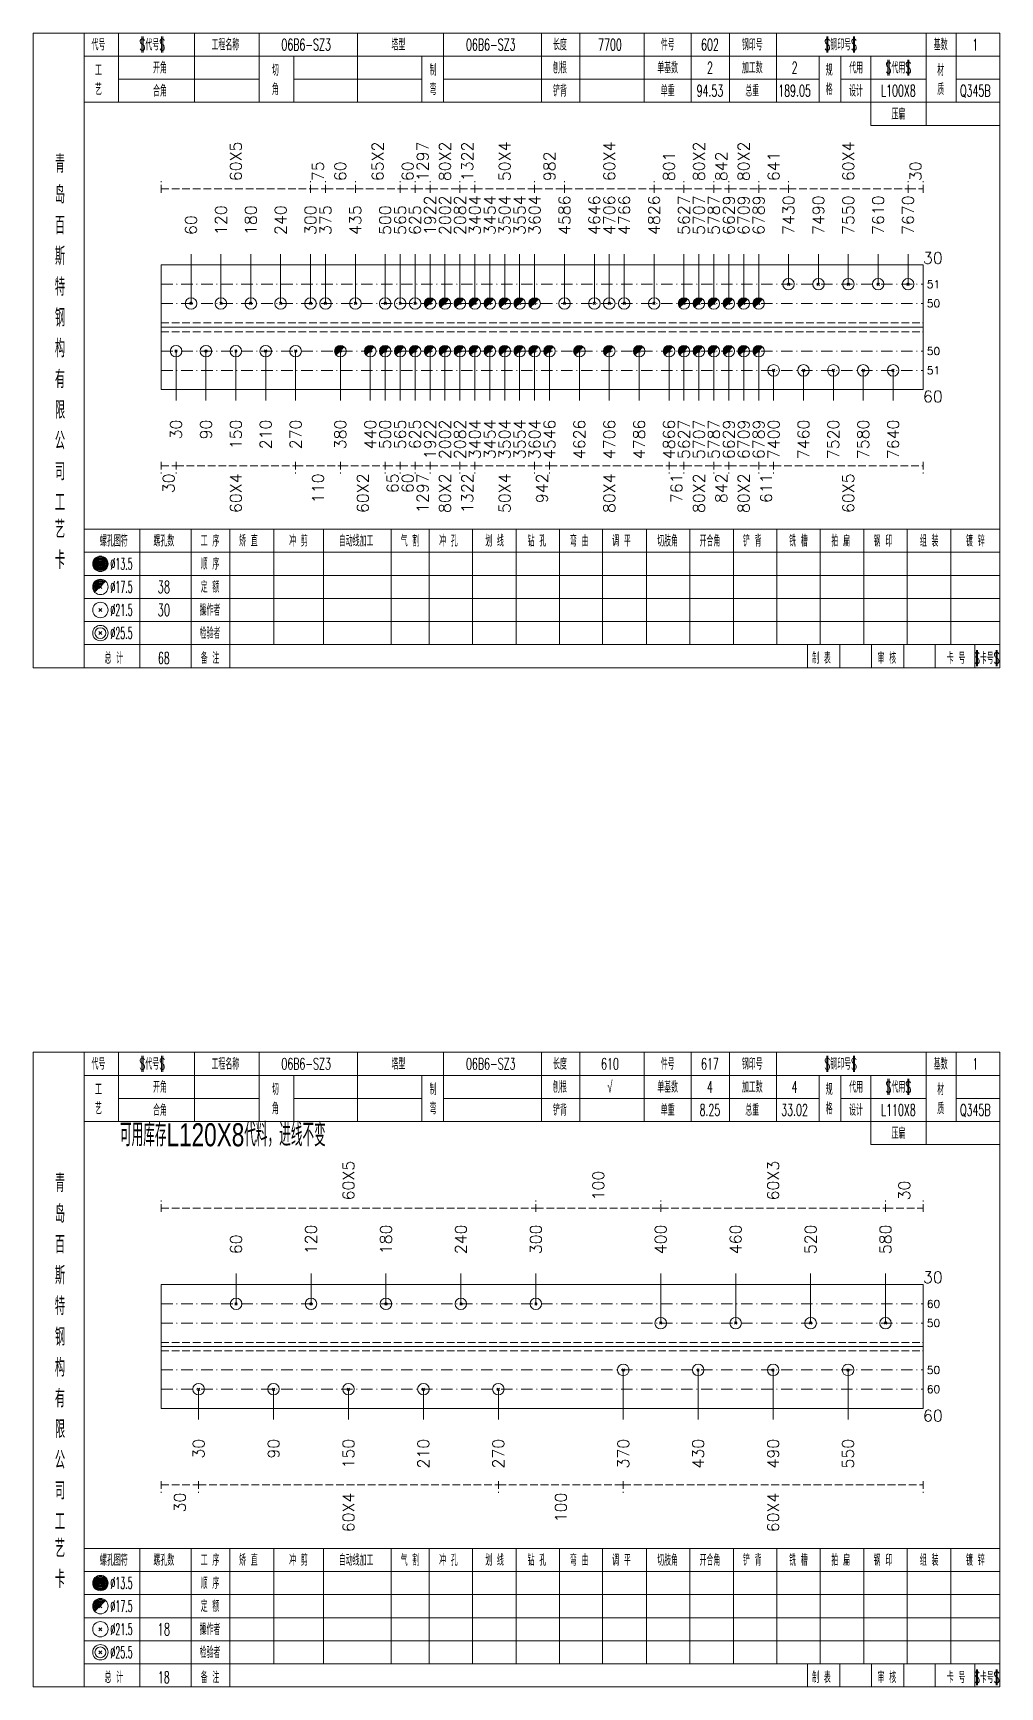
# Model space of a CAD drawing. Extents: x -533 to 8774, y 0 to 7979.
# Drawn here: x 3162.6 to 3414, y 3601.8 to 4031.8 of the extents above; entities that cross this region are included whole.
import ezdxf
from ezdxf.enums import TextEntityAlignment as Align

# ---------------------------------------------------------------- set-up
doc = ezdxf.new("R2010")
doc.units = 0
doc.header["$MEASUREMENT"] = 0
doc.linetypes.add('一点画线', pattern=[5.2, 3, -1, 0.2, -1])
doc.linetypes.add('虚线', pattern=[2.75, 2, -0.75])
doc.layers.get('0').update_dxf_attribs({"linetype": 'CONTINUOUS', "lineweight": 25})
for name, color, linetype, lineweight in [('1', 7, 'CONTINUOUS', 25), ('4', 7, 'CONTINUOUS', 25), ('5', 7, 'CONTINUOUS', 25)]:
    doc.layers.add(name, color=color, linetype=linetype, lineweight=lineweight)
doc.styles.get("Standard").update_dxf_attribs({"font": 'simplex.shx', "width": 0.7, "height": 3, "bigfont": 'gbhzfs.shx'})

# ---------------------------------------------------------------- blocks, each defined once
blk = doc.blocks.new('孔21.5')
at = {"layer": '5', "color": 7, "linetype": 'Continuous', "lineweight": 13}
for p, q in [((-0.2, -0.2), (0.2, 0.2)), ((0.2, -0.2), (-0.2, 0.2))]:
    blk.add_line(p, q, dxfattribs=at)
blk.add_circle((0, 0), 1, dxfattribs=at)
blk = doc.blocks.new('孔17.5')
at = {"layer": '5', "color": 7, "linetype": 'Continuous', "lineweight": 0}
for p, q in [((-0.2, -0.2), (0.2, 0.2)), ((-0.2, 0.2), (0.2, -0.2))]:
    blk.add_line(p, q, dxfattribs=at)
at = {"layer": '5', "color": 7, "linetype": 'Continuous', "lineweight": 13}
blk.add_circle((0, 0), 1, dxfattribs=at)
for radius in [0.9, 0.8, 0.7, 0.6, 0.5, 0.4, 0.3, 0.2, 0.1]:
    blk.add_arc((0, 0), radius, 45, 225, dxfattribs=at)

msp = doc.modelspace()

# ---------------------------------------------------------------- linework, layer by layer
at = {"color": 8, "linetype": '虚线', "lineweight": 9}
for p, q in [((3195.9, 3990.34), (3195.9, 3993.34)), ((3195.9, 3991.34), (3234.74, 3991.34)), ((3234.74, 3990.34), (3234.74, 3993.34)), ((3234.74, 3990.34), (3234.74, 3993.34)), ((3234.74, 3991.34), (3238.63, 3991.34)), ((3238.63, 3990.34), (3238.63, 3993.34)), ((3238.63, 3990.34), (3238.63, 3993.34)), ((3238.63, 3991.34), (3246.4, 3991.34)), ((3246.4, 3990.34), (3246.4, 3993.34)), ((3246.4, 3990.34), (3246.4, 3993.34)), ((3246.4, 3991.34), (3258.05, 3991.34)), ((3258.05, 3990.34), (3258.05, 3993.34)), ((3258.05, 3990.34), (3258.05, 3993.34)), ((3258.05, 3991.34), (3261.93, 3991.34)), ((3261.93, 3990.34), (3261.93, 3993.34)), ((3261.93, 3990.34), (3261.93, 3993.34)), ((3261.93, 3991.34), (3265.82, 3991.34)), ((3265.82, 3990.34), (3265.82, 3993.34)), ((3265.82, 3990.34), (3265.82, 3993.34)), ((3265.82, 3991.34), (3273.59, 3991.34)), ((3273.59, 3990.34), (3273.59, 3993.34)), ((3273.59, 3990.34), (3273.59, 3993.34)), ((3273.59, 3991.34), (3277.47, 3991.34)), ((3277.47, 3990.34), (3277.47, 3993.34)), ((3277.47, 3990.34), (3277.47, 3993.34)), ((3277.47, 3991.34), (3293.01, 3991.34)), ((3293.01, 3990.34), (3293.01, 3993.34)), ((3293.01, 3990.34), (3293.01, 3993.34)), ((3293.01, 3991.34), (3300.78, 3991.34)), ((3300.78, 3990.34), (3300.78, 3993.34)), ((3300.78, 3990.34), (3300.78, 3993.34)), ((3300.78, 3991.34), (3324.08, 3991.34)), ((3324.08, 3990.34), (3324.08, 3993.34)), ((3324.08, 3990.34), (3324.08, 3993.34)), ((3324.08, 3991.34), (3331.85, 3991.34)), ((3331.85, 3990.34), (3331.85, 3993.34)), ((3331.85, 3990.34), (3331.85, 3993.34)), ((3331.85, 3991.34), (3339.62, 3991.34)), ((3339.62, 3990.34), (3339.62, 3993.34)), ((3339.62, 3990.34), (3339.62, 3993.34)), ((3339.62, 3991.34), (3343.5, 3991.34)), ((3343.5, 3990.34), (3343.5, 3993.34)), ((3343.5, 3990.34), (3343.5, 3993.34)), ((3343.5, 3991.34), (3351.27, 3991.34)), ((3351.27, 3990.34), (3351.27, 3993.34)), ((3351.27, 3990.34), (3351.27, 3993.34)), ((3351.27, 3991.34), (3359.04, 3991.34)), ((3359.04, 3990.34), (3359.04, 3993.34)), ((3359.04, 3990.34), (3359.04, 3993.34)), ((3359.04, 3991.34), (3390.12, 3991.34)), ((3390.12, 3990.34), (3390.12, 3993.34)), ((3390.12, 3990.34), (3390.12, 3993.34)), ((3390.12, 3991.34), (3394, 3991.34)), ((3394, 3990.34), (3394, 3993.34)), ((3195.9, 3920.34), (3195.9, 3917.34)), ((3195.9, 3919.34), (3199.78, 3919.34)), ((3199.78, 3920.34), (3199.78, 3917.34)), ((3199.78, 3920.34), (3199.78, 3917.34)), ((3199.78, 3919.34), (3230.86, 3919.34)), ((3230.86, 3920.34), (3230.86, 3917.34)), ((3230.86, 3920.34), (3230.86, 3917.34)), ((3230.86, 3919.34), (3242.51, 3919.34)), ((3242.51, 3920.34), (3242.51, 3917.34)), ((3242.51, 3920.34), (3242.51, 3917.34)), ((3242.51, 3919.34), (3254.16, 3919.34)), ((3254.16, 3920.34), (3254.16, 3917.34)), ((3254.16, 3920.34), (3254.16, 3917.34)), ((3254.16, 3919.34), (3258.05, 3919.34)), ((3258.05, 3920.34), (3258.05, 3917.34)), ((3258.05, 3920.34), (3258.05, 3917.34)), ((3258.05, 3919.34), (3261.93, 3919.34)), ((3261.93, 3920.34), (3261.93, 3917.34)), ((3261.93, 3920.34), (3261.93, 3917.34)), ((3261.93, 3919.34), (3265.82, 3919.34)), ((3265.82, 3920.34), (3265.82, 3917.34)), ((3265.82, 3920.34), (3265.82, 3917.34)), ((3265.82, 3919.34), (3273.59, 3919.34)), ((3273.59, 3920.34), (3273.59, 3917.34)), ((3273.59, 3920.34), (3273.59, 3917.34)), ((3273.59, 3919.34), (3277.47, 3919.34)), ((3277.47, 3920.34), (3277.47, 3917.34)), ((3277.47, 3920.34), (3277.47, 3917.34)), ((3277.47, 3919.34), (3293.01, 3919.34)), ((3293.01, 3920.34), (3293.01, 3917.34)), ((3293.01, 3920.34), (3293.01, 3917.34)), ((3293.01, 3919.34), (3296.89, 3919.34)), ((3296.89, 3920.34), (3296.89, 3917.34)), ((3296.89, 3920.34), (3296.89, 3917.34)), ((3296.89, 3919.34), (3327.97, 3919.34)), ((3327.97, 3920.34), (3327.97, 3917.34)), ((3327.97, 3920.34), (3327.97, 3917.34)), ((3327.97, 3919.34), (3331.85, 3919.34)), ((3331.85, 3920.34), (3331.85, 3917.34)), ((3331.85, 3920.34), (3331.85, 3917.34)), ((3331.85, 3919.34), (3339.62, 3919.34)), ((3339.62, 3920.34), (3339.62, 3917.34)), ((3339.62, 3920.34), (3339.62, 3917.34)), ((3339.62, 3919.34), (3343.5, 3919.34)), ((3343.5, 3920.34), (3343.5, 3917.34)), ((3343.5, 3920.34), (3343.5, 3917.34)), ((3343.5, 3919.34), (3351.27, 3919.34)), ((3351.27, 3920.34), (3351.27, 3917.34)), ((3351.27, 3920.34), (3351.27, 3917.34)), ((3351.27, 3919.34), (3355.16, 3919.34)), ((3355.16, 3920.34), (3355.16, 3917.34)), ((3355.16, 3920.34), (3355.16, 3917.34)), ((3355.16, 3919.34), (3394, 3919.34)), ((3394, 3920.34), (3394, 3917.34)), ((3195.9, 3725.34), (3195.9, 3728.34)), ((3293.33, 3725.34), (3293.33, 3728.34)), ((3293.33, 3725.34), (3293.33, 3728.34)), ((3325.8, 3725.34), (3325.8, 3728.34)), ((3325.8, 3725.34), (3325.8, 3728.34)), ((3384.26, 3725.34), (3384.26, 3728.34)), ((3384.26, 3725.34), (3384.26, 3728.34)), ((3394, 3725.34), (3394, 3728.34)), ((3195.9, 3726.34), (3293.33, 3726.34)), ((3293.33, 3726.34), (3325.8, 3726.34)), ((3325.8, 3726.34), (3384.26, 3726.34)), ((3384.26, 3726.34), (3394, 3726.34)), ((3195.9, 3655.34), (3195.9, 3652.34)), ((3205.64, 3655.34), (3205.64, 3652.34)), ((3205.64, 3655.34), (3205.64, 3652.34)), ((3283.58, 3655.34), (3283.58, 3652.34)), ((3283.58, 3655.34), (3283.58, 3652.34)), ((3316.06, 3655.34), (3316.06, 3652.34)), ((3316.06, 3655.34), (3316.06, 3652.34)), ((3394, 3655.34), (3394, 3652.34)), ((3195.9, 3654.34), (3205.64, 3654.34)), ((3205.64, 3654.34), (3283.58, 3654.34)), ((3283.58, 3654.34), (3316.06, 3654.34)), ((3316.06, 3654.34), (3394, 3654.34))]:
    msp.add_line(p, q, dxfattribs=at)
at = {"color": 7, "linetype": 'Continuous', "lineweight": 13}
for p, q in [((3203.67, 3961.54), (3203.67, 3974.34)), ((3211.44, 3961.54), (3211.44, 3974.34)), ((3219.21, 3961.54), (3219.21, 3974.34)), ((3226.97, 3961.54), (3226.97, 3974.34)), ((3234.74, 3961.54), (3234.74, 3974.34)), ((3238.63, 3961.54), (3238.63, 3974.34)), ((3246.4, 3961.54), (3246.4, 3974.34)), ((3254.16, 3961.54), (3254.16, 3974.34)), ((3258.05, 3961.54), (3258.05, 3974.34)), ((3261.93, 3961.54), (3261.93, 3974.34)), ((3265.82, 3961.54), (3265.82, 3974.34)), ((3269.7, 3961.54), (3269.7, 3974.34)), ((3273.59, 3961.54), (3273.59, 3974.34)), ((3277.47, 3961.54), (3277.47, 3974.34)), ((3281.35, 3961.54), (3281.35, 3974.34)), ((3285.24, 3961.54), (3285.24, 3974.34)), ((3289.12, 3961.54), (3289.12, 3974.34)), ((3293.01, 3961.54), (3293.01, 3974.34)), ((3300.78, 3961.54), (3300.78, 3974.34)), ((3308.55, 3961.54), (3308.55, 3974.34)), ((3312.43, 3961.54), (3312.43, 3974.34)), ((3316.31, 3961.54), (3316.31, 3974.34)), ((3324.08, 3961.54), (3324.08, 3974.34)), ((3331.85, 3961.54), (3331.85, 3974.34)), ((3335.74, 3961.54), (3335.74, 3974.34)), ((3339.62, 3961.54), (3339.62, 3974.34)), ((3343.5, 3961.54), (3343.5, 3974.34)), ((3347.39, 3961.54), (3347.39, 3974.34)), ((3351.27, 3961.54), (3351.27, 3974.34)), ((3359.04, 3966.54), (3359.04, 3974.34)), ((3366.81, 3966.54), (3366.81, 3974.34)), ((3374.58, 3966.54), (3374.58, 3974.34)), ((3382.35, 3966.54), (3382.35, 3974.34)), ((3390.12, 3966.54), (3390.12, 3974.34)), ((3199.78, 3949.14), (3199.78, 3936.34)), ((3207.55, 3949.14), (3207.55, 3936.34)), ((3215.32, 3949.14), (3215.32, 3936.34)), ((3223.09, 3949.14), (3223.09, 3936.34)), ((3230.86, 3949.14), (3230.86, 3936.34)), ((3242.51, 3949.14), (3242.51, 3936.34)), ((3250.28, 3949.14), (3250.28, 3936.34)), ((3254.16, 3949.14), (3254.16, 3936.34)), ((3258.05, 3949.14), (3258.05, 3936.34)), ((3261.93, 3949.14), (3261.93, 3936.34)), ((3265.82, 3949.14), (3265.82, 3936.34)), ((3269.7, 3949.14), (3269.7, 3936.34)), ((3273.59, 3949.14), (3273.59, 3936.34)), ((3277.47, 3949.14), (3277.47, 3936.34)), ((3281.35, 3949.14), (3281.35, 3936.34)), ((3285.24, 3949.14), (3285.24, 3936.34)), ((3289.12, 3949.14), (3289.12, 3936.34)), ((3293.01, 3949.14), (3293.01, 3936.34)), ((3296.89, 3949.14), (3296.89, 3936.34)), ((3304.66, 3949.14), (3304.66, 3936.34)), ((3312.43, 3949.14), (3312.43, 3936.34)), ((3320.2, 3949.14), (3320.2, 3936.34)), ((3327.97, 3949.14), (3327.97, 3936.34)), ((3331.85, 3949.14), (3331.85, 3936.34)), ((3335.74, 3949.14), (3335.74, 3936.34)), ((3339.62, 3949.14), (3339.62, 3936.34)), ((3343.5, 3949.14), (3343.5, 3936.34)), ((3347.39, 3949.14), (3347.39, 3936.34)), ((3351.27, 3949.14), (3351.27, 3936.34)), ((3355.16, 3944.14), (3355.16, 3936.34)), ((3362.93, 3944.14), (3362.93, 3936.34)), ((3370.69, 3944.14), (3370.69, 3936.34)), ((3378.46, 3944.14), (3378.46, 3936.34)), ((3386.23, 3944.14), (3386.23, 3936.34)), ((3215.39, 3701.43), (3215.39, 3709.34)), ((3234.87, 3701.43), (3234.87, 3709.34)), ((3254.36, 3701.43), (3254.36, 3709.34)), ((3273.84, 3701.43), (3273.84, 3709.34)), ((3293.33, 3701.43), (3293.33, 3709.34)), ((3325.8, 3696.43), (3325.8, 3709.34)), ((3345.29, 3696.43), (3345.29, 3709.34)), ((3364.77, 3696.43), (3364.77, 3709.34)), ((3384.26, 3696.43), (3384.26, 3709.34)), ((3316.06, 3684.25), (3316.06, 3671.34)), ((3335.54, 3684.25), (3335.54, 3671.34)), ((3355.03, 3684.25), (3355.03, 3671.34)), ((3374.51, 3684.25), (3374.51, 3671.34)), ((3205.64, 3679.25), (3205.64, 3671.34)), ((3225.13, 3679.25), (3225.13, 3671.34)), ((3244.61, 3679.25), (3244.61, 3671.34)), ((3264.1, 3679.25), (3264.1, 3671.34)), ((3283.58, 3679.25), (3283.58, 3671.34))]:
    msp.add_line(p, q, dxfattribs=at)
at = {"color": 7, "linetype": 'Continuous', "lineweight": 18}
for p, q in [((3195.9, 3971.54), (3195.9, 3939.14)), ((3195.9, 3971.54), (3394, 3971.54)), ((3394, 3971.54), (3394, 3939.14)), ((3195.9, 3955.34), (3394, 3955.34)), ((3195.9, 3706.43), (3195.9, 3674.25)), ((3195.9, 3706.43), (3394, 3706.43)), ((3394, 3706.43), (3394, 3674.25)), ((3195.9, 3690.34), (3394, 3690.34))]:
    msp.add_line(p, q, dxfattribs=at)
at = {"color": 3, "linetype": '一点画线', "lineweight": 13}
for p, q in [((3195.9, 3966.54), (3394, 3966.54)), ((3195.9, 3961.54), (3394, 3961.54)), ((3195.9, 3949.14), (3394, 3949.14)), ((3195.9, 3944.14), (3394, 3944.14)), ((3195.9, 3701.43), (3394, 3701.43)), ((3195.9, 3696.43), (3394, 3696.43)), ((3195.9, 3684.25), (3394, 3684.25)), ((3195.9, 3679.25), (3394, 3679.25))]:
    msp.add_line(p, q, dxfattribs=at)
at = {"color": 1, "linetype": '虚线', "lineweight": 18}
for p, q in [((3195.9, 3956.54), (3394, 3956.54)), ((3195.9, 3954.14), (3394, 3954.14)), ((3195.9, 3691.43), (3394, 3691.43)), ((3195.9, 3689.25), (3394, 3689.25))]:
    msp.add_line(p, q, dxfattribs=at)
at = {"layer": '1', "color": 7, "linetype": 'Continuous', "lineweight": 18}
for p, q in [((3195.9, 3939.14), (3394, 3939.14)), ((3195.9, 3674.25), (3394, 3674.25))]:
    msp.add_line(p, q, dxfattribs=at)
at = {"layer": '4', "color": 1, "linetype": 'Continuous', "lineweight": 18}
for p, q in [((3175.9, 3866.84), (3175.9, 4031.84)), ((3184.8, 4013.84), (3184.8, 4031.84)), ((3204.6, 4013.84), (3204.6, 4031.84)), ((3221.4, 4013.84), (3221.4, 4031.84)), ((3247, 4013.84), (3247, 4031.84)), ((3269.3, 4013.84), (3269.3, 4031.84)), ((3294.8, 4013.84), (3294.8, 4031.84)), ((3304.8, 4013.84), (3304.8, 4031.84)), ((3321.5, 4013.84), (3321.5, 4031.84)), ((3333.7, 4013.84), (3333.7, 4031.84)), ((3343.7, 4013.84), (3343.7, 4031.84)), ((3355.9, 4013.84), (3355.9, 4031.84)), ((3394.8, 4007.84), (3394.8, 4031.84)), ((3402.6, 4013.84), (3402.6, 4031.84)), ((3175.9, 4025.84), (3414, 4025.84)), ((3230.4, 4013.84), (3230.4, 4025.84)), ((3263.7, 4013.84), (3263.7, 4025.84)), ((3367, 4013.84), (3367, 4025.84)), ((3372.6, 4013.84), (3372.6, 4025.84)), ((3380.4, 4007.84), (3380.4, 4025.84)), ((3184.8, 4019.84), (3221.4, 4019.84)), ((3230.4, 4019.84), (3263.7, 4019.84)), ((3269.3, 4019.84), (3367, 4019.84)), ((3372.6, 4019.84), (3394.8, 4019.84)), ((3402.6, 4019.84), (3414, 4019.84)), ((3175.9, 4013.84), (3414, 4013.84)), ((3380.4, 4007.84), (3414, 4007.84)), ((3175.9, 3902.84), (3414, 3902.84)), ((3190.4, 3866.84), (3190.4, 3902.84)), ((3203.7, 3866.84), (3203.7, 3902.84)), ((3213.8, 3866.84), (3213.8, 3902.84)), ((3225.2, 3872.84), (3225.2, 3902.84)), ((3238.1, 3872.84), (3238.1, 3902.84)), ((3255.7, 3872.84), (3255.7, 3902.84)), ((3265.6, 3872.84), (3265.6, 3902.84)), ((3276.9, 3872.84), (3276.9, 3902.84)), ((3288.2, 3872.84), (3288.2, 3902.84)), ((3299.5, 3872.84), (3299.5, 3902.84)), ((3310.7, 3872.84), (3310.7, 3902.84)), ((3322.1, 3872.84), (3322.1, 3902.84)), ((3333.4, 3872.84), (3333.4, 3902.84)), ((3344.7, 3872.84), (3344.7, 3902.84)), ((3356, 3872.84), (3356, 3902.84)), ((3367.3, 3872.84), (3367.3, 3902.84)), ((3378.6, 3872.84), (3378.6, 3902.84)), ((3389.9, 3872.84), (3389.9, 3902.84)), ((3401.2, 3872.84), (3401.2, 3902.84)), ((3175.9, 3896.84), (3414, 3896.84)), ((3175.9, 3890.84), (3414, 3890.84)), ((3175.9, 3884.84), (3414, 3884.84)), ((3175.9, 3878.84), (3414, 3878.84)), ((3175.9, 3872.84), (3414, 3872.84)), ((3364, 3866.84), (3364, 3872.84)), ((3372.4, 3866.84), (3372.4, 3872.84)), ((3380.6, 3866.84), (3380.6, 3872.84)), ((3389, 3866.84), (3389, 3872.84)), ((3397.2, 3866.84), (3397.2, 3872.84)), ((3407.5, 3866.84), (3407.5, 3872.84)), ((3175.9, 3601.84), (3175.9, 3766.84)), ((3184.8, 3748.84), (3184.8, 3766.84)), ((3204.6, 3748.84), (3204.6, 3766.84)), ((3221.4, 3748.84), (3221.4, 3766.84)), ((3247, 3748.84), (3247, 3766.84)), ((3269.3, 3748.84), (3269.3, 3766.84)), ((3294.8, 3748.84), (3294.8, 3766.84)), ((3304.8, 3748.84), (3304.8, 3766.84)), ((3321.5, 3748.84), (3321.5, 3766.84)), ((3333.7, 3748.84), (3333.7, 3766.84)), ((3343.7, 3748.84), (3343.7, 3766.84)), ((3355.9, 3748.84), (3355.9, 3766.84)), ((3394.8, 3742.84), (3394.8, 3766.84)), ((3402.6, 3748.84), (3402.6, 3766.84)), ((3175.9, 3760.84), (3414, 3760.84)), ((3230.4, 3748.84), (3230.4, 3760.84)), ((3263.7, 3748.84), (3263.7, 3760.84)), ((3367, 3748.84), (3367, 3760.84)), ((3372.6, 3748.84), (3372.6, 3760.84)), ((3380.4, 3742.84), (3380.4, 3760.84)), ((3184.8, 3754.84), (3221.4, 3754.84)), ((3230.4, 3754.84), (3263.7, 3754.84)), ((3269.3, 3754.84), (3367, 3754.84)), ((3372.6, 3754.84), (3394.8, 3754.84)), ((3402.6, 3754.84), (3414, 3754.84)), ((3175.9, 3748.84), (3414, 3748.84)), ((3380.4, 3742.84), (3414, 3742.84)), ((3175.9, 3637.84), (3414, 3637.84)), ((3190.4, 3601.84), (3190.4, 3637.84)), ((3203.7, 3601.84), (3203.7, 3637.84)), ((3213.8, 3601.84), (3213.8, 3637.84)), ((3225.2, 3607.84), (3225.2, 3637.84)), ((3238.1, 3607.84), (3238.1, 3637.84)), ((3255.7, 3607.84), (3255.7, 3637.84)), ((3265.6, 3607.84), (3265.6, 3637.84)), ((3276.9, 3607.84), (3276.9, 3637.84)), ((3288.2, 3607.84), (3288.2, 3637.84)), ((3299.5, 3607.84), (3299.5, 3637.84)), ((3310.7, 3607.84), (3310.7, 3637.84)), ((3322.1, 3607.84), (3322.1, 3637.84)), ((3333.4, 3607.84), (3333.4, 3637.84)), ((3344.7, 3607.84), (3344.7, 3637.84)), ((3356, 3607.84), (3356, 3637.84)), ((3367.3, 3607.84), (3367.3, 3637.84)), ((3378.6, 3607.84), (3378.6, 3637.84)), ((3389.9, 3607.84), (3389.9, 3637.84)), ((3401.2, 3607.84), (3401.2, 3637.84)), ((3175.9, 3631.84), (3414, 3631.84)), ((3175.9, 3625.84), (3414, 3625.84)), ((3175.9, 3619.84), (3414, 3619.84)), ((3175.9, 3613.84), (3414, 3613.84)), ((3175.9, 3607.84), (3414, 3607.84)), ((3364, 3601.84), (3364, 3607.84)), ((3372.4, 3601.84), (3372.4, 3607.84)), ((3380.6, 3601.84), (3380.6, 3607.84)), ((3389, 3601.84), (3389, 3607.84)), ((3397.2, 3601.84), (3397.2, 3607.84)), ((3407.5, 3601.84), (3407.5, 3607.84))]:
    msp.add_line(p, q, dxfattribs=at)
at = {"layer": '4', "color": 7, "linetype": 'Continuous', "lineweight": 13}
for p, q in [((3179.9, 3893.64), (3180.3, 3894.04)), ((3180.3, 3893.64), (3179.9, 3894.04)), ((3179.7, 3881.44), (3180.5, 3882.24)), ((3180.5, 3881.44), (3179.7, 3882.24)), ((3179.7, 3875.44), (3180.5, 3876.24)), ((3180.5, 3875.44), (3179.7, 3876.24)), ((3179.9, 3628.64), (3180.3, 3629.04)), ((3180.3, 3628.64), (3179.9, 3629.04)), ((3179.7, 3616.44), (3180.5, 3617.24)), ((3180.5, 3616.44), (3179.7, 3617.24)), ((3179.7, 3610.44), (3180.5, 3611.24)), ((3180.5, 3610.44), (3179.7, 3611.24))]:
    msp.add_line(p, q, dxfattribs=at)
at = {"layer": '4', "color": 7, "linetype": 'Continuous', "lineweight": 0}
for p, q in [((3179.7, 3887.44), (3180.5, 3888.24)), ((3179.7, 3888.24), (3180.5, 3887.44)), ((3179.7, 3622.44), (3180.5, 3623.24)), ((3179.7, 3623.24), (3180.5, 3622.44))]:
    msp.add_line(p, q, dxfattribs=at)
at = {"layer": '4', "color": 1, "linetype": 'Continuous', "lineweight": 18}
for points in [[(3162.6, 4031.84), (3162.6, 3866.84), (3414, 3866.84), (3414, 4031.84)], [(3162.6, 3766.84), (3162.6, 3601.84), (3414, 3601.84), (3414, 3766.84)]]:
    msp.add_lwpolyline(points, close=True, dxfattribs=at)
at = {"layer": '4', "color": 7, "linetype": 'Continuous', "lineweight": 13}
for centre, radius in [((3180.1, 3893.84), 2), ((3180.1, 3893.84), 1.8), ((3180.1, 3893.84), 1.6), ((3180.1, 3893.84), 1.4), ((3180.1, 3893.84), 1.2), ((3180.1, 3893.84), 1), ((3180.1, 3893.84), 0.8), ((3180.1, 3893.84), 0.6), ((3180.1, 3893.84), 0.4), ((3180.1, 3893.84), 0.2), ((3180.1, 3887.84), 2), ((3180.1, 3881.84), 2), ((3180.1, 3875.84), 2), ((3180.1, 3875.84), 1.4), ((3180.1, 3628.84), 2), ((3180.1, 3628.84), 1.8), ((3180.1, 3628.84), 1.6), ((3180.1, 3628.84), 1.4), ((3180.1, 3628.84), 1.2), ((3180.1, 3628.84), 1), ((3180.1, 3628.84), 0.8), ((3180.1, 3628.84), 0.6), ((3180.1, 3628.84), 0.4), ((3180.1, 3628.84), 0.2), ((3180.1, 3622.84), 2), ((3180.1, 3616.84), 2), ((3180.1, 3610.84), 2), ((3180.1, 3610.84), 1.4)]:
    msp.add_circle(centre, radius, dxfattribs=at)
for centre, radius in [((3180.1, 3887.84), 1.8), ((3180.1, 3887.84), 1.6), ((3180.1, 3887.84), 1.4), ((3180.1, 3887.84), 1.2), ((3180.1, 3887.84), 1), ((3180.1, 3887.84), 0.8), ((3180.1, 3887.84), 0.6), ((3180.1, 3887.84), 0.4), ((3180.1, 3887.84), 0.2), ((3180.1, 3622.84), 1.8), ((3180.1, 3622.84), 1.6), ((3180.1, 3622.84), 1.4), ((3180.1, 3622.84), 1.2), ((3180.1, 3622.84), 1), ((3180.1, 3622.84), 0.8), ((3180.1, 3622.84), 0.6), ((3180.1, 3622.84), 0.4), ((3180.1, 3622.84), 0.2)]:
    msp.add_arc(centre, radius, 45, 225, dxfattribs=at)

# ---------------------------------------------------------------- block references
at = {"color": 7, "linetype": 'Continuous', "lineweight": 13, "xscale": 1.5, "yscale": 1.5, "zscale": 1.5}
for name, p in [('孔21.5', (3359.04, 3966.54)), ('孔21.5', (3366.81, 3966.54)), ('孔21.5', (3374.58, 3966.54)), ('孔21.5', (3382.35, 3966.54)), ('孔21.5', (3390.12, 3966.54)), ('孔21.5', (3203.67, 3961.54)), ('孔21.5', (3211.44, 3961.54)), ('孔21.5', (3219.21, 3961.54)), ('孔21.5', (3226.97, 3961.54)), ('孔21.5', (3234.74, 3961.54)), ('孔21.5', (3238.63, 3961.54)), ('孔21.5', (3246.4, 3961.54)), ('孔21.5', (3254.16, 3961.54)), ('孔21.5', (3258.05, 3961.54)), ('孔21.5', (3261.93, 3961.54)), ('孔17.5', (3265.82, 3961.54)), ('孔17.5', (3269.7, 3961.54)), ('孔17.5', (3273.59, 3961.54)), ('孔17.5', (3277.47, 3961.54)), ('孔17.5', (3281.35, 3961.54)), ('孔17.5', (3285.24, 3961.54)), ('孔17.5', (3289.12, 3961.54)), ('孔17.5', (3293.01, 3961.54)), ('孔21.5', (3300.78, 3961.54)), ('孔21.5', (3308.55, 3961.54)), ('孔21.5', (3312.43, 3961.54)), ('孔21.5', (3316.31, 3961.54)), ('孔21.5', (3324.08, 3961.54)), ('孔17.5', (3331.85, 3961.54)), ('孔17.5', (3335.74, 3961.54)), ('孔17.5', (3339.62, 3961.54)), ('孔17.5', (3343.5, 3961.54)), ('孔17.5', (3347.39, 3961.54)), ('孔17.5', (3351.27, 3961.54)), ('孔21.5', (3215.39, 3701.43)), ('孔21.5', (3234.87, 3701.43)), ('孔21.5', (3254.36, 3701.43)), ('孔21.5', (3273.84, 3701.43)), ('孔21.5', (3293.33, 3701.43)), ('孔21.5', (3325.8, 3696.43)), ('孔21.5', (3345.29, 3696.43)), ('孔21.5', (3364.77, 3696.43)), ('孔21.5', (3384.26, 3696.43))]:
    msp.add_blockref(name, p, dxfattribs=at)
at = {"layer": '1', "color": 7, "linetype": 'Continuous', "lineweight": 13, "xscale": 1.5, "yscale": 1.5, "zscale": 1.5}
for name, p in [('孔21.5', (3199.78, 3949.14)), ('孔21.5', (3207.55, 3949.14)), ('孔21.5', (3215.32, 3949.14)), ('孔21.5', (3223.09, 3949.14)), ('孔21.5', (3230.86, 3949.14)), ('孔17.5', (3242.51, 3949.14)), ('孔17.5', (3250.28, 3949.14)), ('孔17.5', (3254.16, 3949.14)), ('孔17.5', (3258.05, 3949.14)), ('孔17.5', (3261.93, 3949.14)), ('孔17.5', (3265.82, 3949.14)), ('孔17.5', (3269.7, 3949.14)), ('孔17.5', (3273.59, 3949.14)), ('孔17.5', (3277.47, 3949.14)), ('孔17.5', (3281.35, 3949.14)), ('孔17.5', (3285.24, 3949.14)), ('孔17.5', (3289.12, 3949.14)), ('孔17.5', (3293.01, 3949.14)), ('孔17.5', (3296.89, 3949.14)), ('孔17.5', (3304.66, 3949.14)), ('孔17.5', (3312.43, 3949.14)), ('孔17.5', (3320.2, 3949.14)), ('孔17.5', (3327.97, 3949.14)), ('孔17.5', (3331.85, 3949.14)), ('孔17.5', (3335.74, 3949.14)), ('孔17.5', (3339.62, 3949.14)), ('孔17.5', (3343.5, 3949.14)), ('孔17.5', (3347.39, 3949.14)), ('孔17.5', (3351.27, 3949.14)), ('孔21.5', (3355.16, 3944.14)), ('孔21.5', (3362.93, 3944.14)), ('孔21.5', (3370.69, 3944.14)), ('孔21.5', (3378.46, 3944.14)), ('孔21.5', (3386.23, 3944.14)), ('孔21.5', (3316.06, 3684.25)), ('孔21.5', (3335.54, 3684.25)), ('孔21.5', (3355.03, 3684.25)), ('孔21.5', (3374.51, 3684.25)), ('孔21.5', (3205.64, 3679.25)), ('孔21.5', (3225.13, 3679.25)), ('孔21.5', (3244.61, 3679.25)), ('孔21.5', (3264.1, 3679.25)), ('孔21.5', (3283.58, 3679.25))]:
    msp.add_blockref(name, p, dxfattribs=at)

# ---------------------------------------------------------------- texts
at = {"color": 8, "linetype": 'Continuous', "lineweight": 9}
for s, p in [('50X4', (3285.24, 3993.34)), ('60X4', (3312.43, 3993.34)), ('60X4', (3374.58, 3993.34)), ('60X5', (3215.32, 3993.34)), ('65X2', (3252.22, 3993.34)), ('1297', (3263.88, 3993.34)), ('80X2', (3269.7, 3993.34)), ('1322', (3275.53, 3993.34)), ('982', (3296.89, 3993.34)), ('801', (3327.97, 3993.34)), ('80X2', (3335.74, 3993.34)), ('842', (3341.56, 3993.34)), ('80X2', (3347.39, 3993.34)), ('641', (3355.16, 3993.34)), ('75', (3236.69, 3993.34)), ('60', (3242.51, 3993.34)), ('60', (3259.99, 3993.34)), ('30', (3392.06, 3993.34)), ('60X5', (3244.61, 3728.34)), ('60X3', (3355.03, 3728.34)), ('100', (3309.56, 3728.34)), ('30', (3389.13, 3728.34))]:
    msp.add_text(s, height=3, rotation=90, dxfattribs=at).set_placement(p, align=Align.MIDDLE_LEFT)
at = {"color": 7, "linetype": 'Continuous', "lineweight": 13}
for s, p in [('120', (3211.44, 3979.34)), ('180', (3219.21, 3979.34)), ('240', (3226.97, 3979.34)), ('300', (3234.74, 3979.34)), ('375', (3238.63, 3979.34)), ('435', (3246.4, 3979.34)), ('500', (3254.16, 3979.34)), ('565', (3258.05, 3979.34)), ('625', (3261.93, 3979.34)), ('1922', (3265.82, 3979.34)), ('2002', (3269.7, 3979.34)), ('2082', (3273.59, 3979.34)), ('3404', (3277.47, 3979.34)), ('3454', (3281.35, 3979.34)), ('3504', (3285.24, 3979.34)), ('3554', (3289.12, 3979.34)), ('3604', (3293.01, 3979.34)), ('4586', (3300.78, 3979.34)), ('4646', (3308.55, 3979.34)), ('4706', (3312.43, 3979.34)), ('4766', (3316.31, 3979.34)), ('4826', (3324.08, 3979.34)), ('5627', (3331.85, 3979.34)), ('5707', (3335.74, 3979.34)), ('5787', (3339.62, 3979.34)), ('6629', (3343.5, 3979.34)), ('6709', (3347.39, 3979.34)), ('6789', (3351.27, 3979.34)), ('7430', (3359.04, 3979.34)), ('7490', (3366.81, 3979.34)), ('7550', (3374.58, 3979.34)), ('7610', (3382.35, 3979.34)), ('7670', (3390.12, 3979.34)), ('60', (3203.67, 3979.34)), ('120', (3234.87, 3714.34)), ('180', (3254.36, 3714.34)), ('240', (3273.84, 3714.34)), ('300', (3293.33, 3714.34)), ('400', (3325.8, 3714.34)), ('460', (3345.29, 3714.34)), ('520', (3364.77, 3714.34)), ('580', (3384.26, 3714.34)), ('60', (3215.39, 3714.34))]:
    msp.add_text(s, height=3, rotation=90, dxfattribs=at).set_placement(p, align=Align.MIDDLE_LEFT)
for s, height, p in [('30', 3, (3394, 3973.34)), ('51', 2, (3395, 3966.54)), ('50', 2, (3395, 3961.54)), ('50', 2, (3395, 3949.14)), ('51', 2, (3395, 3944.14)), ('30', 3, (3394, 3708.34)), ('60', 2, (3395, 3701.43)), ('50', 2, (3395, 3696.43)), ('50', 2, (3395, 3684.25)), ('60', 2, (3395, 3679.25))]:
    msp.add_text(s, height=height, dxfattribs=at).set_placement(p, align=Align.MIDDLE_LEFT)
at = {"color": 8, "linetype": 'Continuous', "lineweight": 9}
for s, p in [('30', (3197.84, 3917.34)), ('60X4', (3215.32, 3917.34)), ('110', (3236.69, 3917.34)), ('60X2', (3248.34, 3917.34)), ('65', (3256.11, 3917.34)), ('60', (3259.99, 3917.34)), ('1297', (3263.88, 3917.34)), ('80X2', (3269.7, 3917.34)), ('1322', (3275.53, 3917.34)), ('50X4', (3285.24, 3917.34)), ('942', (3294.95, 3917.34)), ('80X4', (3312.43, 3917.34)), ('761', (3329.91, 3917.34)), ('80X2', (3335.74, 3917.34)), ('842', (3341.56, 3917.34)), ('80X2', (3347.39, 3917.34)), ('611', (3353.21, 3917.34)), ('60X5', (3374.58, 3917.34)), ('30', (3200.77, 3652.34)), ('60X4', (3244.61, 3652.34)), ('100', (3299.82, 3652.34)), ('60X4', (3355.03, 3652.34))]:
    msp.add_text(s, height=3, rotation=90, dxfattribs=at).set_placement(p, align=Align.MIDDLE_RIGHT)
at = {"color": 0, "linetype": 'Continuous', "insert": (3185.2, 3748.4), "char_height": 6, "width": 126.2495, "attachment_point": 1}
msp.add_mtext('可用库存{\\fArial|b0|i0|c0|p32;L120X8}代料，进线不变', dxfattribs=at)
at = {"layer": '1', "color": 7, "linetype": 'Continuous', "lineweight": 13}
for p in [(3394, 3937.34), (3394, 3672.34)]:
    msp.add_text('60', height=3, dxfattribs=at).set_placement(p, align=Align.MIDDLE_LEFT)
for s, p in [('30', (3199.78, 3931.34)), ('90', (3207.55, 3931.34)), ('150', (3215.32, 3931.34)), ('210', (3223.09, 3931.34)), ('270', (3230.86, 3931.34)), ('380', (3242.51, 3931.34)), ('440', (3250.28, 3931.34)), ('500', (3254.16, 3931.34)), ('565', (3258.05, 3931.34)), ('625', (3261.93, 3931.34)), ('1922', (3265.82, 3931.34)), ('2002', (3269.7, 3931.34)), ('2082', (3273.59, 3931.34)), ('3404', (3277.47, 3931.34)), ('3454', (3281.35, 3931.34)), ('3504', (3285.24, 3931.34)), ('3554', (3289.12, 3931.34)), ('3604', (3293.01, 3931.34)), ('4546', (3296.89, 3931.34)), ('4626', (3304.66, 3931.34)), ('4706', (3312.43, 3931.34)), ('4786', (3320.2, 3931.34)), ('4866', (3327.97, 3931.34)), ('5627', (3331.85, 3931.34)), ('5707', (3335.74, 3931.34)), ('5787', (3339.62, 3931.34)), ('6629', (3343.5, 3931.34)), ('6709', (3347.39, 3931.34)), ('6789', (3351.27, 3931.34)), ('7400', (3355.16, 3931.34)), ('7460', (3362.93, 3931.34)), ('7520', (3370.69, 3931.34)), ('7580', (3378.46, 3931.34)), ('7640', (3386.23, 3931.34)), ('30', (3205.64, 3666.34)), ('90', (3225.13, 3666.34)), ('150', (3244.61, 3666.34)), ('210', (3264.1, 3666.34)), ('270', (3283.58, 3666.34)), ('370', (3316.06, 3666.34)), ('430', (3335.54, 3666.34)), ('490', (3355.03, 3666.34)), ('550', (3374.51, 3666.34))]:
    msp.add_text(s, height=3, rotation=90, dxfattribs=at).set_placement(p, align=Align.MIDDLE_RIGHT)
at = {"layer": '4', "color": 1, "linetype": 'Continuous', "lineweight": 13}
for s, height, width, p in [('代号', 3, 0.6, (3179.6, 4028.84)), ('$代号$', 3, 0.6, (3193.6, 4028.84)), ('工程名称', 3, 0.6, (3212.6, 4028.84)), ('06B6-SZ3', 3, 0.6, (3233.6, 4028.84)), ('塔型', 3, 0.6, (3257.6, 4028.84)), ('06B6-SZ3', 3, 0.6, (3281.6, 4028.84)), ('长度', 3, 0.6, (3299.6, 4028.84)), ('7700', 3, 0.6, (3312.6, 4028.84)), ('件号', 3, 0.6, (3327.6, 4028.84)), ('602', 3, 0.6, (3338.6, 4028.84)), ('钢印号', 3, 0.6, (3349.6, 4028.84)), ('$钢印号$', 3, 0.6, (3372.6, 4028.84)), ('基数', 3, 0.6, (3398.6, 4028.84)), ('1', 3, 0.6, (3407.6, 4028.84)), ('$代用$', 3, 0.6, (3387.6, 4022.84)), ('工', 3, 0.6, (3179.6, 4022.24)), ('开角', 3, 0.6, (3195.6, 4022.84)), ('切', 3, 0.6, (3225.6, 4022.24)), ('制', 3, 0.6, (3266.6, 4022.24)), ('刨根', 3, 0.6, (3299.6, 4022.84)), ('单基数', 3, 0.6, (3327.6, 4022.84)), ('2', 3, 0.6, (3338.6, 4022.84)), ('加工数', 3, 0.6, (3349.6, 4022.84)), ('2', 3, 0.6, (3360.6, 4022.84)), ('规', 3, 0.6, (3369.6, 4022.24)), ('代用', 3, 0.6, (3376.6, 4022.84)), ('材', 3, 0.6, (3398.6, 4022.24)), ('艺', 3, 0.6, (3179.6, 4017.24)), ('合角', 3, 0.6, (3195.6, 4016.84)), ('角', 3, 0.6, (3225.6, 4017.24)), ('弯', 3, 0.6, (3266.6, 4017.24)), ('铲背', 3, 0.6, (3299.6, 4016.84)), ('单重', 3, 0.6, (3327.6, 4016.84)), ('94.53', 3, 0.6, (3338.6, 4016.84)), ('总重', 3, 0.6, (3349.6, 4016.84)), ('189.05', 3, 0.6, (3360.6, 4016.84)), ('格', 3, 0.6, (3369.6, 4017.24)), ('设计', 3, 0.6, (3376.6, 4016.84)), ('L100X8', 3, 0.6, (3387.6, 4016.84)), ('质', 3, 0.6, (3398.6, 4017.24)), ('Q345B', 3, 0.6, (3407.6, 4016.84)), ('压扁', 3, 0.6, (3387.6, 4010.84)), ('青', 4.6, 0.8, (3169.6, 3997.84)), ('岛', 4.6, 0.8, (3169.6, 3989.84)), ('百', 4.6, 0.8, (3169.6, 3981.84)), ('斯', 4.6, 0.8, (3169.6, 3973.84)), ('特', 4.6, 0.8, (3169.6, 3965.84)), ('钢', 4.6, 0.8, (3169.6, 3957.84)), ('构', 4.6, 0.8, (3169.6, 3949.84)), ('有', 4.6, 0.8, (3169.6, 3941.84)), ('限', 4.6, 0.8, (3169.6, 3933.84)), ('公', 4.6, 0.8, (3169.6, 3925.84)), ('司', 4.6, 0.8, (3169.6, 3917.84)), ('工', 4.6, 0.8, (3169.6, 3909.84)), ('艺', 4.6, 0.8, (3169.6, 3902.84)), ('螺孔图符', 3, 0.6, (3183.6, 3899.84)), ('螺孔数', 3, 0.6, (3196.6, 3899.84)), ('工 序', 3, 0.6, (3208.6, 3899.84)), ('矫 直', 3, 0.6, (3218.6, 3899.84)), ('冲 剪', 3, 0.6, (3231.6, 3899.84)), ('自动线加工', 3, 0.6, (3246.6, 3899.84)), ('气 割', 3, 0.6, (3260.6, 3899.84)), ('冲 孔', 3, 0.6, (3270.6, 3899.84)), ('划 线', 3, 0.6, (3282.6, 3899.84)), ('钻 孔', 3, 0.6, (3293.6, 3899.84)), ('弯 曲', 3, 0.6, (3304.6, 3899.84)), ('调 平', 3, 0.6, (3315.6, 3899.84)), ('切肢角', 3, 0.6, (3327.6, 3899.84)), ('开合角', 3, 0.6, (3338.6, 3899.84)), ('铲 背', 3, 0.6, (3349.6, 3899.84)), ('铣 槽', 3, 0.6, (3361.6, 3899.84)), ('拍 扁', 3, 0.6, (3372.6, 3899.84)), ('钢 印', 3, 0.6, (3383.6, 3899.84)), ('组 装', 3, 0.6, (3395.6, 3899.84)), ('镀 锌', 3, 0.6, (3407.6, 3899.84)), ('卡', 4.6, 0.8, (3169.6, 3894.84)), ('%%C13.5', 3, 0.5, (3185.6, 3893.84)), ('顺 序', 3, 0.6, (3208.6, 3893.84)), ('%%C17.5', 3, 0.5, (3185.6, 3887.84)), ('38', 3.2, 0.6, (3196.6, 3887.84)), ('定 额', 3, 0.6, (3208.6, 3887.84)), ('%%C21.5', 3, 0.5, (3185.6, 3881.84)), ('30', 3.2, 0.6, (3196.6, 3881.84)), ('操作者', 3, 0.6, (3208.6, 3881.84)), ('%%C25.5', 3, 0.5, (3185.6, 3875.84)), ('检验者', 3, 0.6, (3208.6, 3875.84)), ('总 计', 3, 0.6, (3183.6, 3869.34)), ('68', 3, 0.6, (3196.6, 3869.34)), ('备 注', 3, 0.6, (3208.6, 3869.34)), ('制 表', 3, 0.6, (3367.6, 3869.34)), ('审 核', 3, 0.6, (3384.6, 3869.34)), ('卡 号', 3, 0.6, (3402.6, 3869.34)), ('$卡号$', 3, 0.6, (3410.6, 3869.34)), ('代号', 3, 0.6, (3179.6, 3763.84)), ('$代号$', 3, 0.6, (3193.6, 3763.84)), ('工程名称', 3, 0.6, (3212.6, 3763.84)), ('06B6-SZ3', 3, 0.6, (3233.6, 3763.84)), ('塔型', 3, 0.6, (3257.6, 3763.84)), ('06B6-SZ3', 3, 0.6, (3281.6, 3763.84)), ('长度', 3, 0.6, (3299.6, 3763.84)), ('610', 3, 0.6, (3312.6, 3763.84)), ('件号', 3, 0.6, (3327.6, 3763.84)), ('617', 3, 0.6, (3338.6, 3763.84)), ('钢印号', 3, 0.6, (3349.6, 3763.84)), ('$钢印号$', 3, 0.6, (3372.6, 3763.84)), ('基数', 3, 0.6, (3398.6, 3763.84)), ('1', 3, 0.6, (3407.6, 3763.84)), ('工', 3, 0.6, (3179.6, 3757.24)), ('开角', 3, 0.6, (3195.6, 3757.84)), ('切', 3, 0.6, (3225.6, 3757.24)), ('制', 3, 0.6, (3266.6, 3757.24)), ('刨根', 3, 0.6, (3299.6, 3757.84)), ('√', 3, 0.6, (3312.6, 3757.84)), ('单基数', 3, 0.6, (3327.6, 3757.84)), ('4', 3, 0.6, (3338.6, 3757.84)), ('加工数', 3, 0.6, (3349.6, 3757.84)), ('4', 3, 0.6, (3360.6, 3757.84)), ('规', 3, 0.6, (3369.6, 3757.24)), ('代用', 3, 0.6, (3376.6, 3757.84)), ('$代用$', 3, 0.6, (3387.6, 3757.84)), ('材', 3, 0.6, (3398.6, 3757.24)), ('艺', 3, 0.6, (3179.6, 3752.24)), ('角', 3, 0.6, (3225.6, 3752.24)), ('弯', 3, 0.6, (3266.6, 3752.24)), ('格', 3, 0.6, (3369.6, 3752.24)), ('质', 3, 0.6, (3398.6, 3752.24)), ('合角', 3, 0.6, (3195.6, 3751.84)), ('铲背', 3, 0.6, (3299.6, 3751.84)), ('单重', 3, 0.6, (3327.6, 3751.84)), ('8.25', 3, 0.6, (3338.6, 3751.84)), ('总重', 3, 0.6, (3349.6, 3751.84)), ('33.02', 3, 0.6, (3360.6, 3751.84)), ('设计', 3, 0.6, (3376.6, 3751.84)), ('L110X8', 3, 0.6, (3387.6, 3751.84)), ('Q345B', 3, 0.6, (3407.6, 3751.84)), ('压扁', 3, 0.6, (3387.6, 3745.84)), ('青', 4.6, 0.8, (3169.6, 3732.84)), ('岛', 4.6, 0.8, (3169.6, 3724.84)), ('百', 4.6, 0.8, (3169.6, 3716.84)), ('斯', 4.6, 0.8, (3169.6, 3708.84)), ('特', 4.6, 0.8, (3169.6, 3700.84)), ('钢', 4.6, 0.8, (3169.6, 3692.84)), ('构', 4.6, 0.8, (3169.6, 3684.84)), ('有', 4.6, 0.8, (3169.6, 3676.84)), ('限', 4.6, 0.8, (3169.6, 3668.84)), ('公', 4.6, 0.8, (3169.6, 3660.84)), ('司', 4.6, 0.8, (3169.6, 3652.84)), ('工', 4.6, 0.8, (3169.6, 3644.84)), ('艺', 4.6, 0.8, (3169.6, 3637.84)), ('螺孔图符', 3, 0.6, (3183.6, 3634.84)), ('螺孔数', 3, 0.6, (3196.6, 3634.84)), ('工 序', 3, 0.6, (3208.6, 3634.84)), ('矫 直', 3, 0.6, (3218.6, 3634.84)), ('冲 剪', 3, 0.6, (3231.6, 3634.84)), ('自动线加工', 3, 0.6, (3246.6, 3634.84)), ('气 割', 3, 0.6, (3260.6, 3634.84)), ('冲 孔', 3, 0.6, (3270.6, 3634.84)), ('划 线', 3, 0.6, (3282.6, 3634.84)), ('钻 孔', 3, 0.6, (3293.6, 3634.84)), ('弯 曲', 3, 0.6, (3304.6, 3634.84)), ('调 平', 3, 0.6, (3315.6, 3634.84)), ('切肢角', 3, 0.6, (3327.6, 3634.84)), ('开合角', 3, 0.6, (3338.6, 3634.84)), ('铲 背', 3, 0.6, (3349.6, 3634.84)), ('铣 槽', 3, 0.6, (3361.6, 3634.84)), ('拍 扁', 3, 0.6, (3372.6, 3634.84)), ('钢 印', 3, 0.6, (3383.6, 3634.84)), ('组 装', 3, 0.6, (3395.6, 3634.84)), ('镀 锌', 3, 0.6, (3407.6, 3634.84)), ('卡', 4.6, 0.8, (3169.6, 3629.84)), ('%%C13.5', 3, 0.5, (3185.6, 3628.84)), ('顺 序', 3, 0.6, (3208.6, 3628.84)), ('%%C17.5', 3, 0.5, (3185.6, 3622.84)), ('定 额', 3, 0.6, (3208.6, 3622.84)), ('%%C21.5', 3, 0.5, (3185.6, 3616.84)), ('18', 3.2, 0.6, (3196.6, 3616.84)), ('操作者', 3, 0.6, (3208.6, 3616.84)), ('%%C25.5', 3, 0.5, (3185.6, 3610.84)), ('检验者', 3, 0.6, (3208.6, 3610.84)), ('总 计', 3, 0.6, (3183.6, 3604.34)), ('18', 3, 0.6, (3196.6, 3604.34)), ('备 注', 3, 0.6, (3208.6, 3604.34)), ('制 表', 3, 0.6, (3367.6, 3604.34)), ('审 核', 3, 0.6, (3384.6, 3604.34)), ('卡 号', 3, 0.6, (3402.6, 3604.34)), ('$卡号$', 3, 0.6, (3410.6, 3604.34))]:
    msp.add_text(s, height=height, dxfattribs=dict(at, width=width)).set_placement(p, align=Align.MIDDLE_CENTER)

doc.saveas('drawing.dxf')
